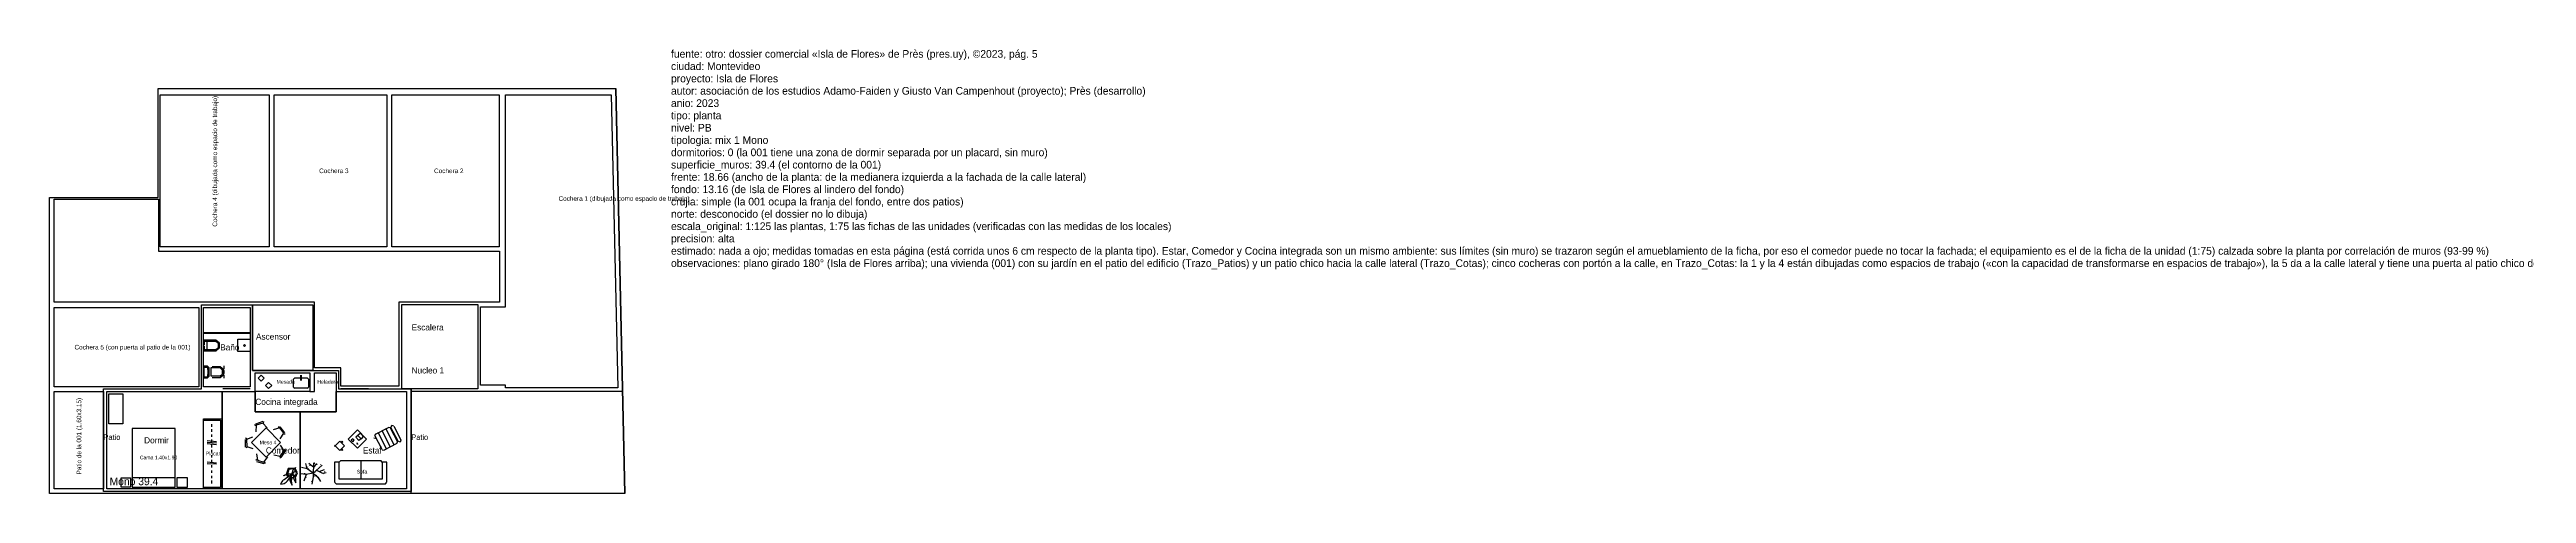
# Model space of a CAD drawing. Header units: metres. Extents: x 1 to 125, y 0 to 14.
# Drawn here: x 1.1 to 81.4, y 0 to 14.4 of the extents above; entities that cross this region are included whole.
import ezdxf

# ---------------------------------------------------------------- set-up
doc = ezdxf.new("R2010")
doc.units = ezdxf.units.M
for name, color, linetype in [('Trazo_Cotas', 9, 'Continuous'), ('Trazo_Datos', 7, 'Continuous'), ('Trazo_Entrada', 1, 'Continuous'), ('Trazo_Equipamiento', 8, 'Continuous'), ('Trazo_Estancias', 3, 'Continuous'), ('Trazo_Fachada', 30, 'Continuous'), ('Trazo_Medianeras', 8, 'Continuous'), ('Trazo_Nucleos', 252, 'Continuous'), ('Trazo_Pasillo', 9, 'Continuous'), ('Trazo_Patios', 3, 'Continuous'), ('Trazo_Puertas', 1, 'Continuous'), ('Trazo_Terreno', 7, 'Continuous'), ('Trazo_Unidad', 7, 'Continuous'), ('Trazo_Ventanas', 5, 'Continuous')]:
    doc.layers.add(name, color=color, linetype=linetype)

msp = doc.modelspace()

# ---------------------------------------------------------------- linework, layer by layer
at = {"layer": 'Trazo_Cotas'}
for points in [[(8.18, 8.02), (4.64, 8.02), (4.64, 12.95), (8.18, 12.95)], [(12, 8.02), (8.34, 8.02), (8.34, 12.95), (12, 12.95)], [(15.64, 8.02), (12.16, 8.02), (12.16, 12.95), (15.64, 12.95)], [(19.49, 3.43), (15.85, 3.43), (15.85, 3.52), (15.04, 3.52), (15.04, 6.07), (15.85, 6.07), (15.85, 12.95), (19.28, 12.95)], [(5.9, 3.47), (1.2, 3.47), (1.2, 6.04), (5.9, 6.04)], [(2.8, 0.15), (1.2, 0.15), (1.2, 3.31), (2.8, 3.31)]]:
    msp.add_lwpolyline(points, close=True, dxfattribs=at)
at = {"layer": 'Trazo_Entrada'}
msp.add_line((11.4, 3.4), (10.5, 3.4), dxfattribs=at)
at = {"layer": 'Trazo_Equipamiento', "color": 8}
for p, q in [((6.06, 5.23), (7.56, 5.23)), ((6.06, 5.21), (7.56, 5.21)), ((6.06, 4.64), (6.06, 4.98)), ((6.45, 4.94), (6.07, 4.94)), ((6.07, 4.94), (6.07, 4.83)), ((6.16, 4.92), (6.16, 4.7)), ((6.57, 4.88), (6.45, 4.98)), ((6.53, 4.87), (6.45, 4.94)), ((6.53, 4.74), (6.53, 4.87)), ((6.57, 4.73), (6.57, 4.88)), ((6.45, 4.63), (6.06, 4.63)), ((6.18, 4.14), (6.06, 4.14)), ((6.06, 4.11), (6.18, 4.11)), ((6.07, 4.79), (6.07, 4.68)), ((6.07, 4.68), (6.45, 4.68)), ((6.22, 4.09), (6.18, 4.14)), ((6.2, 3.95), (6.19, 4.09)), ((6.23, 3.95), (6.23, 4.09)), ((6.29, 4.08), (6.29, 3.82)), ((6.59, 4.08), (6.29, 4.08)), ((6.45, 4.68), (6.53, 4.74)), ((6.45, 4.63), (6.57, 4.73)), ((6.71, 4.02), (6.59, 4.12)), ((6.66, 4.01), (6.59, 4.08)), ((6.71, 3.87), (6.71, 4.02)), ((6.72, 4.05), (6.72, 4.15)), ((6.06, 3.79), (6.18, 3.79)), ((6.18, 3.76), (6.22, 3.8)), ((6.19, 3.8), (6.2, 3.95)), ((6.23, 3.8), (6.23, 3.95)), ((6.29, 3.82), (6.59, 3.82)), ((6.59, 3.82), (6.66, 3.88)), ((6.59, 3.77), (6.71, 3.87)), ((6.66, 3.88), (6.66, 4.01)), ((6.72, 3.9), (6.72, 4)), ((6.72, 3.75), (6.72, 3.85)), ((9.51, 3.32), (7.72, 3.32)), ((9.01, 3.76), (8.97, 3.72)), ((8.97, 3.46), (8.97, 3.72)), ((8.97, 3.46), (9.01, 3.42)), ((9.01, 3.76), (9.2, 3.76)), ((9.41, 3.42), (9.01, 3.42)), ((9.2, 3.85), (9.2, 3.67)), ((9.23, 3.67), (9.23, 3.85)), ((9.23, 3.76), (9.41, 3.76)), ((9.45, 3.72), (9.41, 3.76)), ((9.41, 3.42), (9.45, 3.46)), ((9.45, 3.72), (9.45, 3.46))]:
    msp.add_line(p, q, dxfattribs=at)
at = {"layer": 'Trazo_Equipamiento', "color": 9}
for p, q in [((6.17, 1.72), (6.47, 1.69)), ((6.17, 1.72), (6.47, 1.69)), ((6.17, 1.67), (6.47, 1.65)), ((6.17, 1.67), (6.47, 1.65)), ((6.17, 1.62), (6.47, 1.59)), ((6.17, 1.62), (6.47, 1.59)), ((6.32, 2.17), (6.32, 2.25)), ((6.32, 2.17), (6.32, 2.25)), ((6.32, 2), (6.32, 2.09)), ((6.32, 2), (6.32, 2.09)), ((6.32, 1.84), (6.32, 1.92)), ((6.32, 1.84), (6.32, 1.92)), ((6.32, 1.67), (6.32, 1.75)), ((6.32, 1.67), (6.32, 1.75)), ((7.4, 1.76), (7.4, 1.51)), ((7.46, 1.77), (7.41, 1.8)), ((7.76, 2.2), (7.7, 2.23)), ((7.97, 2.34), (7.73, 2.25)), ((7.99, 2.28), (8.01, 2.34)), ((8.49, 2.14), (8.5, 2.19)), ((8.69, 1.97), (8.54, 2.17)), ((8.65, 1.94), (8.7, 1.94)), ((11.06, 1.89), (10.99, 1.83)), ((10.99, 1.83), (11.09, 1.72)), ((11.14, 1.96), (11.06, 1.89)), ((11.16, 1.78), (11.06, 1.89)), ((11.16, 1.78), (11.06, 1.89)), ((11.16, 1.78), (11.09, 1.72)), ((11.14, 1.96), (11.23, 1.85)), ((11.23, 1.85), (11.16, 1.78)), ((11.67, 1.78), (11.58, 1.8)), ((11.63, 1.94), (11.61, 1.88)), ((11.85, 1.43), (11.61, 1.88)), ((11.63, 1.93), (12.05, 2.15)), ((11.99, 1.45), (11.72, 1.98)), ((12.11, 1.52), (11.84, 2.05)), ((12.32, 1.63), (11.91, 1.41)), ((12.24, 1.58), (11.96, 2.11)), ((12.1, 2.13), (12.05, 2.15)), ((12.1, 2.13), (12.34, 1.68)), ((12.15, 2.21), (12.13, 2.15)), ((12.37, 1.7), (12.13, 2.15)), ((12.22, 2.19), (12.16, 2.21)), ((12.22, 2.19), (12.45, 1.74)), ((12.32, 1.62), (12.34, 1.68)), ((12.37, 1.7), (12.43, 1.68)), ((12.44, 1.68), (12.46, 1.74)), ((6.17, 1.03), (6.47, 1)), ((6.17, 1.03), (6.47, 1)), ((6.17, 0.98), (6.47, 0.96)), ((6.17, 0.98), (6.47, 0.96)), ((6.32, 1.5), (6.32, 1.58)), ((6.32, 1.5), (6.32, 1.58)), ((6.32, 1.34), (6.32, 1.42)), ((6.32, 1.34), (6.32, 1.42)), ((6.32, 1.17), (6.32, 1.25)), ((6.32, 1.17), (6.32, 1.25)), ((6.32, 1), (6.32, 1.09)), ((6.32, 1), (6.32, 1.09)), ((6.32, 0.84), (6.32, 0.92)), ((6.32, 0.84), (6.32, 0.92)), ((7.46, 1.51), (7.42, 1.48)), ((7.79, 1.1), (7.74, 1.07)), ((7.77, 1.04), (8.01, 0.97)), ((8.02, 1.03), (8.05, 0.98)), ((8.52, 1.21), (8.54, 1.15)), ((8.57, 1.17), (8.71, 1.38)), ((8.66, 1.41), (8.72, 1.42)), ((9.41, 0.8), (9.37, 0.98)), ((9.61, 0.66), (9.9, 0.92)), ((9.63, 0.84), (9.63, 1)), ((9.63, 0.84), (9.73, 0.97)), ((10.3, 1.02), (10.3, 0.38)), ((10.5, 1.07), (10.45, 1.02)), ((10.5, 1.07), (11.8, 1.07)), ((11.15, 1.07), (11.15, 0.47)), ((11.8, 1.53), (11.77, 1.44)), ((11.85, 1.02), (11.8, 1.07)), ((11.85, 1.42), (11.91, 1.41)), ((5.13, 0.51), (3.73, 0.51)), ((6.32, 0.67), (6.32, 0.75)), ((6.32, 0.67), (6.32, 0.75)), ((6.32, 0.5), (6.32, 0.58)), ((6.32, 0.5), (6.32, 0.58)), ((6.32, 0.33), (6.32, 0.42)), ((6.32, 0.33), (6.32, 0.42)), ((8.74, 0.61), (8.78, 0.53)), ((8.77, 0.62), (8.81, 0.56)), ((8.9, 0.52), (8.97, 0.53)), ((8.9, 0.48), (8.98, 0.49)), ((9.38, 0.62), (9.21, 0.64)), ((9.8, 0.71), (9.97, 0.78)), ((10.3, 0.37), (10.35, 0.32)), ((10.35, 0.32), (11.95, 0.32)), ((11.95, 0.32), (12, 0.37))]:
    msp.add_line(p, q, dxfattribs=at)
at = {"layer": 'Trazo_Equipamiento', "color": 8}
for points in [[(6.06, 4.99), (6.29, 4.99), (6.45, 4.99)], [(6.06, 4.14), (6.06, 3.76), (6.18, 3.76)], [(6.59, 4.12), (6.4, 4.12), (6.33, 4.12)], [(6.33, 3.77), (6.4, 3.77), (6.59, 3.77)]]:
    msp.add_lwpolyline(points, dxfattribs=at)
for points in [[(7.56, 4.61), (7.16, 4.61), (7.16, 5.01), (7.56, 5.01)], [(7.35, 4.81), (7.38, 4.78), (7.41, 4.81), (7.38, 4.84)], [(7.82, 3.75), (7.92, 3.65), (8.02, 3.75), (7.92, 3.85)], [(8.06, 3.51), (8.16, 3.41), (8.26, 3.51), (8.16, 3.61)]]:
    msp.add_lwpolyline(points, close=True, dxfattribs=at)
at = {"layer": 'Trazo_Equipamiento', "color": 9}
for points in [[(3.43, 2.26), (2.97, 2.26), (2.97, 3.24), (3.43, 3.24)], [(6.65, 0.15), (6.05, 0.15), (6.05, 2.43), (6.65, 2.43)], [(5.13, 2.11), (3.73, 2.11), (3.73, 0.21), (5.13, 0.21)], [(6.6, 0.2), (6.05, 0.2), (6.05, 2.38), (6.6, 2.38)], [(7.6, 1.66), (8.08, 1.18), (8.55, 1.66), (8.08, 2.13)], [(10.47, 1.4), (10.62, 1.55), (10.47, 1.7), (10.32, 1.55)], [(10.55, 1.66), (10.57, 1.68), (10.55, 1.7), (10.53, 1.68)], [(10.74, 1.77), (11.04, 1.47), (11.34, 1.77), (11.04, 2.07)], [(10.84, 1.73), (10.89, 1.68), (10.94, 1.73), (10.89, 1.78)], [(10.32, 1.53), (10.34, 1.55), (10.32, 1.57), (10.3, 1.55)], [(10.55, 1.4), (10.57, 1.42), (10.55, 1.44), (10.53, 1.42)], [(3.68, 0.21), (3.38, 0.21), (3.38, 0.51), (3.68, 0.51)], [(5.18, 0.21), (5.53, 0.21), (5.53, 0.51), (5.18, 0.51)]]:
    msp.add_lwpolyline(points, close=True, dxfattribs=at)
for points in [[(7.64, 1.83), (7.44, 1.75), (7.45, 1.53), (7.65, 1.46)], [(8.11, 2.13), (7.97, 2.29), (7.76, 2.22), (7.75, 2)], [(8.54, 1.78), (8.65, 1.96), (8.52, 2.13), (8.31, 2.07)], [(11.03, 1.65), (11.05, 1.59), (11.04, 1.59), (11.03, 1.65)], [(7.77, 1.29), (7.8, 1.08), (8, 1.02), (8.14, 1.19)], [(8.33, 1.26), (8.54, 1.21), (8.66, 1.39), (8.55, 1.57)], [(9.01, 0.82), (8.8, 0.81), (8.73, 0.62)], [(8.91, 0.62), (8.96, 0.77), (8.97, 0.79), (9, 0.81), (9.03, 0.84)], [(9.03, 0.84), (9.02, 0.8), (9.02, 0.77), (9, 0.71), (8.98, 0.69), (8.96, 0.66), (8.91, 0.62)], [(9.03, 0.52), (9.1, 0.67), (9.02, 0.81)], [(9.61, 0.66), (9.41, 0.8), (9.23, 0.84)], [(9.42, 0.87), (9.42, 0.87), (9.43, 0.86)], [(9.44, 0.81), (9.44, 0.81), (9.45, 0.81)], [(9.61, 0.66), (9.63, 0.84), (9.47, 0.97)], [(9.5, 0.9), (9.5, 0.91), (9.5, 0.91)], [(9.65, 0.99), (9.66, 0.99), (9.65, 0.99)], [(9.72, 0.94), (9.73, 0.93), (9.73, 0.94)], [(9.85, 0.93), (9.85, 0.93), (9.84, 0.94)], [(12, 0.38), (12, 1.02), (11.85, 1.02), (11.85, 0.47), (10.45, 0.47), (10.45, 1.02), (10.3, 1.02)], [(11.85, 1.02), (11.85, 0.47), (10.45, 0.47), (10.45, 1.02)], [(8.91, 0.62), (8.71, 0.48), (8.66, 0.44), (8.63, 0.43), (8.61, 0.41), (8.59, 0.38), (8.55, 0.3)], [(8.55, 0.3), (8.61, 0.31), (8.67, 0.33), (8.73, 0.37), (8.77, 0.41), (8.85, 0.51), (8.88, 0.57), (8.91, 0.62)], [(8.91, 0.62), (8.87, 0.63), (8.8, 0.63), (8.77, 0.62), (8.63, 0.58)], [(8.67, 0.59), (8.7, 0.61), (8.73, 0.62), (8.79, 0.63), (8.82, 0.64), (8.9, 0.64), (8.91, 0.62)], [(8.98, 0.8), (8.82, 0.78), (8.77, 0.63)], [(8.91, 0.62), (8.89, 0.58), (8.87, 0.53), (8.85, 0.49), (8.85, 0.42), (8.86, 0.4), (8.88, 0.35), (8.92, 0.27)], [(8.92, 0.27), (8.91, 0.36), (8.9, 0.4), (8.9, 0.53), (8.91, 0.62)], [(8.91, 0.62), (8.93, 0.62), (8.94, 0.6), (8.96, 0.59), (8.96, 0.58), (8.97, 0.56), (8.97, 0.53), (8.99, 0.45), (9, 0.42), (9.02, 0.38), (9.04, 0.35)], [(9.04, 0.35), (9.04, 0.48), (9.03, 0.52), (8.99, 0.6), (8.95, 0.62), (8.91, 0.62)], [(9.01, 0.55), (9.06, 0.66), (9.01, 0.77)], [(9.61, 0.66), (9.38, 0.62), (9.3, 0.4)], [(9.3, 0.64), (9.31, 0.63), (9.31, 0.64), (9.32, 0.64)], [(9.34, 0.65), (9.34, 0.65), (9.34, 0.66)], [(9.38, 0.51), (9.37, 0.53), (9.38, 0.52)], [(9.55, 0.4), (9.56, 0.39), (9.55, 0.4)], [(9.61, 0.66), (9.61, 0.54), (9.56, 0.3)], [(9.61, 0.66), (9.76, 0.53), (9.84, 0.39)], [(9.65, 0.56), (9.65, 0.57), (9.66, 0.56)], [(9.66, 0.69), (9.67, 0.68), (9.67, 0.68)], [(9.7, 0.71), (9.7, 0.72), (9.7, 0.71)], [(9.71, 0.76), (9.91, 0.66), (10.03, 0.68)], [(9.71, 0.59), (9.71, 0.6), (9.72, 0.59)], [(9.95, 0.65), (9.96, 0.64), (9.96, 0.64)], [(9.97, 0.7), (9.98, 0.7), (9.98, 0.71)]]:
    msp.add_lwpolyline(points, dxfattribs=at)
at = {"layer": 'Trazo_Estancias', "color": 4}
msp.add_lwpolyline([(7.56, 3.47), (6.05, 3.47), (6.05, 6.04), (7.56, 6.04)], close=True, dxfattribs=at)
at = {"layer": 'Trazo_Estancias', "color": 5}
msp.add_lwpolyline([(6.65, 0.15), (2.91, 0.15), (2.91, 3.31), (6.65, 3.31)], close=True, dxfattribs=at)
at = {"layer": 'Trazo_Estancias', "color": 40}
msp.add_lwpolyline([(9.18, 0.15), (6.65, 0.15), (6.65, 3.31), (7.72, 3.31), (7.72, 2.65), (9.18, 2.65)], close=True, dxfattribs=at)
at = {"layer": 'Trazo_Estancias', "color": 30}
msp.add_lwpolyline([(10.35, 2.65), (7.72, 2.65), (7.72, 3.92), (9.5, 3.92), (9.5, 3.31), (9.65, 3.31), (9.65, 3.92), (10.35, 3.92)], close=True, dxfattribs=at)
at = {"layer": 'Trazo_Estancias', "color": 2}
msp.add_lwpolyline([(12.63, 0.15), (9.18, 0.15), (9.18, 2.65), (10.35, 2.65), (10.35, 3.31), (12.63, 3.31)], close=True, dxfattribs=at)
at = {"layer": 'Trazo_Fachada'}
for p, q in [((2.8, 0.07), (2.8, 3.4)), ((12.79, 0.07), (12.79, 3.4))]:
    msp.add_line(p, q, dxfattribs=at)
at = {"layer": 'Trazo_Medianeras'}
for p, q in [((19.72, 0), (19.43, 13.16)), ((19.72, 0), (1.05, 0)), ((12.79, 0.07), (2.8, 0.07))]:
    msp.add_line(p, q, dxfattribs=at)
at = {"layer": 'Trazo_Nucleos'}
for points in [[(9.59, 4), (7.64, 4), (7.64, 6.13), (9.59, 6.13)], [(14.95, 3.4), (12.48, 3.4), (12.48, 6.14), (14.95, 6.14)]]:
    msp.add_lwpolyline(points, close=True, dxfattribs=at)
at = {"layer": 'Trazo_Pasillo'}
msp.add_lwpolyline([(15.65, 6.22), (12.39, 6.22), (12.39, 3.49), (10.5, 3.49), (10.5, 4.08), (9.65, 4.08), (9.65, 6.22), (1.2, 6.22), (1.2, 9.56), (4.59, 9.56), (4.59, 7.87), (15.65, 7.87)], close=True, dxfattribs=at)
at = {"layer": 'Trazo_Patios'}
msp.add_lwpolyline([(19.72, 0), (12.79, 0), (12.79, 3.33), (19.64, 3.33)], close=True, dxfattribs=at)
at = {"layer": 'Trazo_Puertas'}
msp.add_line((7.56, 3.4), (6.67, 3.4), dxfattribs=at)
at = {"layer": 'Trazo_Terreno'}
msp.add_lwpolyline([(19.72, 0), (1.05, 0), (1.05, 9.62), (4.58, 9.62), (4.58, 13.16), (19.43, 13.16)], close=True, dxfattribs=at)
at = {"layer": 'Trazo_Unidad'}
msp.add_lwpolyline([(12.79, 0.07), (2.8, 0.07), (2.8, 3.4), (5.98, 3.4), (5.98, 6.13), (7.64, 6.13), (7.64, 4), (10.43, 4), (10.43, 3.4), (12.79, 3.4)], close=True, dxfattribs=at)
at = {"layer": 'Trazo_Ventanas'}
for p, q in [((12.79, 0.19), (12.79, 3.27)), ((2.8, 0.63), (2.8, 2.97))]:
    msp.add_line(p, q, dxfattribs=at)

# ---------------------------------------------------------------- texts
at = {"layer": 'Trazo_Cotas'}
for s, p in [('Cochera 4 (dibujada como espacio de trabajo)', (6.49, 8.67)), ('Patio de la 001 (1.60x3.15)', (2.08, 0.62))]:
    msp.add_text(s, height=0.15, rotation=90, dxfattribs=at).set_placement(p)
for s, p in [('Cochera 3', (9.8, 10.41)), ('Cochera 2', (13.53, 10.41)), ('Cochera 1 (dibujada como espacio de trabajo)', (17.57, 9.51)), ('Cochera 5 (con puerta al patio de la 001)', (1.86, 4.68))]:
    msp.add_text(s, height=0.15, dxfattribs=at).set_placement(p)
at = {"layer": 'Trazo_Datos'}
for s, p in [('fuente: otro: dossier comercial «Isla de Flores» de Près (pres.uy), ©2023, pág. 5', (21.22, 14.16)), ('ciudad: Montevideo', (21.22, 13.76)), ('autor: asociación de los estudios Adamo-Faiden y Giusto Van Campenhout (proyecto); Près (desarrollo)', (21.22, 12.96)), ('proyecto: Isla de Flores', (21.22, 13.36)), ('tipo: planta', (21.22, 12.16)), ('anio: 2023', (21.22, 12.56)), ('tipologia: mix 1 Mono', (21.22, 11.36)), ('nivel: PB', (21.22, 11.76)), ('superficie_muros: 39.4 (el contorno de la 001)', (21.22, 10.56)), ('dormitorios: 0 (la 001 tiene una zona de dormir separada por un placard, sin muro)', (21.22, 10.96)), ('frente: 18.66 (ancho de la planta: de la medianera izquierda a la fachada de la calle lateral)', (21.22, 10.16)), ('fondo: 13.16 (de Isla de Flores al lindero del fondo)', (21.22, 9.76)), ('crujia: simple (la 001 ocupa la franja del fondo, entre dos patios)', (21.22, 9.36)), ('norte: desconocido (el dossier no lo dibuja)', (21.22, 8.96)), ('escala_original: 1:125 las plantas, 1:75 las fichas de las unidades (verificadas con las medidas de los locales)', (21.22, 8.56)), ('precision: alta', (21.22, 8.16)), ('estimado: nada a ojo; medidas tomadas en esta página (está corrida unos 6 cm respecto de la planta tipo). Estar, Comedor y Cocina integrada son un mismo ambiente: sus límites (sin muro) se trazaron según el amueblamiento de la ficha, por eso el comedor puede no tocar la fachada; el equipamiento es el de la ficha de la unidad (1:75) calzada sobre la planta por correlación de muros (93-99 %)', (21.22, 7.76)), ('observaciones: plano girado 180° (Isla de Flores arriba); una vivienda (001) con su jardín en el patio del edificio (Trazo_Patios) y un patio chico hacia la calle lateral (Trazo_Cotas); cinco cocheras con portón a la calle, en Trazo_Cotas: la 1 y la 4 están dibujadas como espacios de trabajo («con la capacidad de transformarse en espacios de trabajo»), la 5 da a la calle lateral y tiene una puerta al patio chico de la 001; el Trazo_Pasillo es el hall: palier, pasillo a las cocheras, un local con una cruz (no se sabe qué es) y el lobby de entrada en la esquina, con la puerta a la calle lateral; afuera, en el retiro de la esquina, bicicleteros sin dibujar; barrio Palermo, esquina de Isla de Flores y una calle lateral', (21.22, 7.36))]:
    msp.add_text(s, height=0.25, dxfattribs=at).set_placement(p)
at = {"layer": 'Trazo_Equipamiento', "color": 8}
for s, p in [('Mesada', (8.42, 3.57)), ('Heladera', (9.74, 3.57)), ('Mesa 4', (7.87, 1.6)), ('Cama 1.40x1.90', (3.98, 1.11)), ('Placard', (6.12, 1.24)), ('Sofa', (11.02, 0.65))]:
    msp.add_text(s, height=0.12, dxfattribs=at).set_placement(p)
at = {"layer": 'Trazo_Estancias', "color": 4}
msp.add_text('Baño', height=0.2, dxfattribs=at).set_placement((6.59, 4.65))
at = {"layer": 'Trazo_Estancias', "color": 30}
msp.add_text('Cocina integrada', height=0.2, dxfattribs=at).set_placement((7.73, 2.88))
at = {"layer": 'Trazo_Estancias', "color": 5}
msp.add_text('Dormir', height=0.2, dxfattribs=at).set_placement((4.12, 1.63))
at = {"layer": 'Trazo_Estancias', "color": 40}
msp.add_text('Comedor', height=0.2, dxfattribs=at).set_placement((8.07, 1.3))
at = {"layer": 'Trazo_Estancias', "color": 2}
msp.add_text('Estar', height=0.2, dxfattribs=at).set_placement((11.22, 1.3))
at = {"layer": 'Trazo_Fachada'}
for p in [(2.8, 1.74), (12.79, 1.74)]:
    msp.add_text('Patio', height=0.18, dxfattribs=at).set_placement(p)
at = {"layer": 'Trazo_Nucleos'}
for s, p in [('Ascensor', (7.75, 5)), ('Escalera', (12.8, 5.3)), ('Nucleo 1', (12.8, 3.9))]:
    msp.add_text(s, height=0.2, dxfattribs=at).set_placement(p)
at = {"layer": 'Trazo_Unidad'}
msp.add_text('Mono 39.4', height=0.25, dxfattribs=at).set_placement((3, 0.27))

doc.saveas('drawing.dxf')
